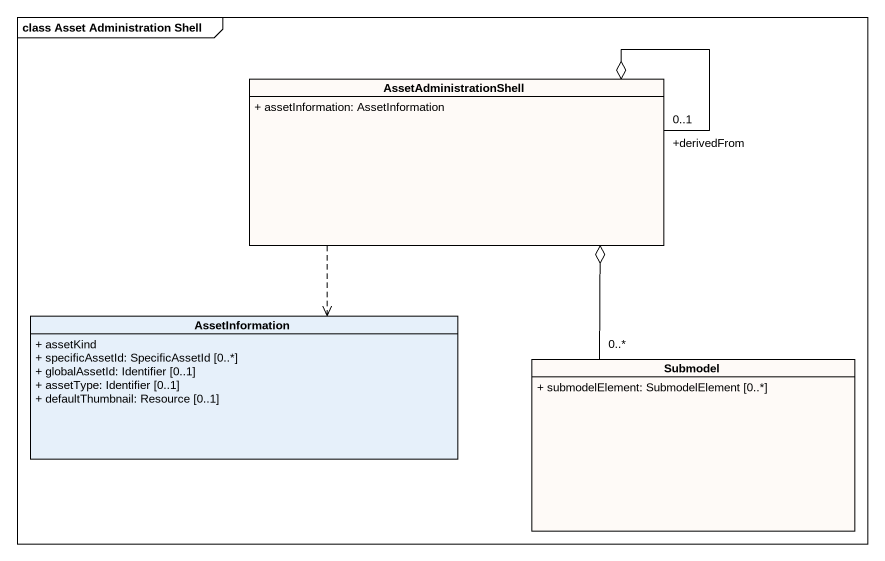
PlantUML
@startuml
mainframe class Asset Administration Shell
hide circle
hide empty members
skinparam classAttributeIconSize 0
class AssetAdministrationShell #FEFAF7 {
  + assetInformation: AssetInformation
}
class AssetInformation {
  + assetKind
  + specificAssetId: SpecificAssetId [0..*]
  + globalAssetId: Identifier [0..1]
  + assetType: Identifier [0..1]
  + defaultThumbnail: Resource [0..1]
}
class Submodel #FEFAF7 {
  + submodelElement: SubmodelElement [0..*]
}
AssetAdministrationShell "+derivedFrom\n0..1" --o AssetAdministrationShell
AssetAdministrationShell ..> AssetInformation
Submodel "0..*" -up-o AssetAdministrationShell
@enduml
